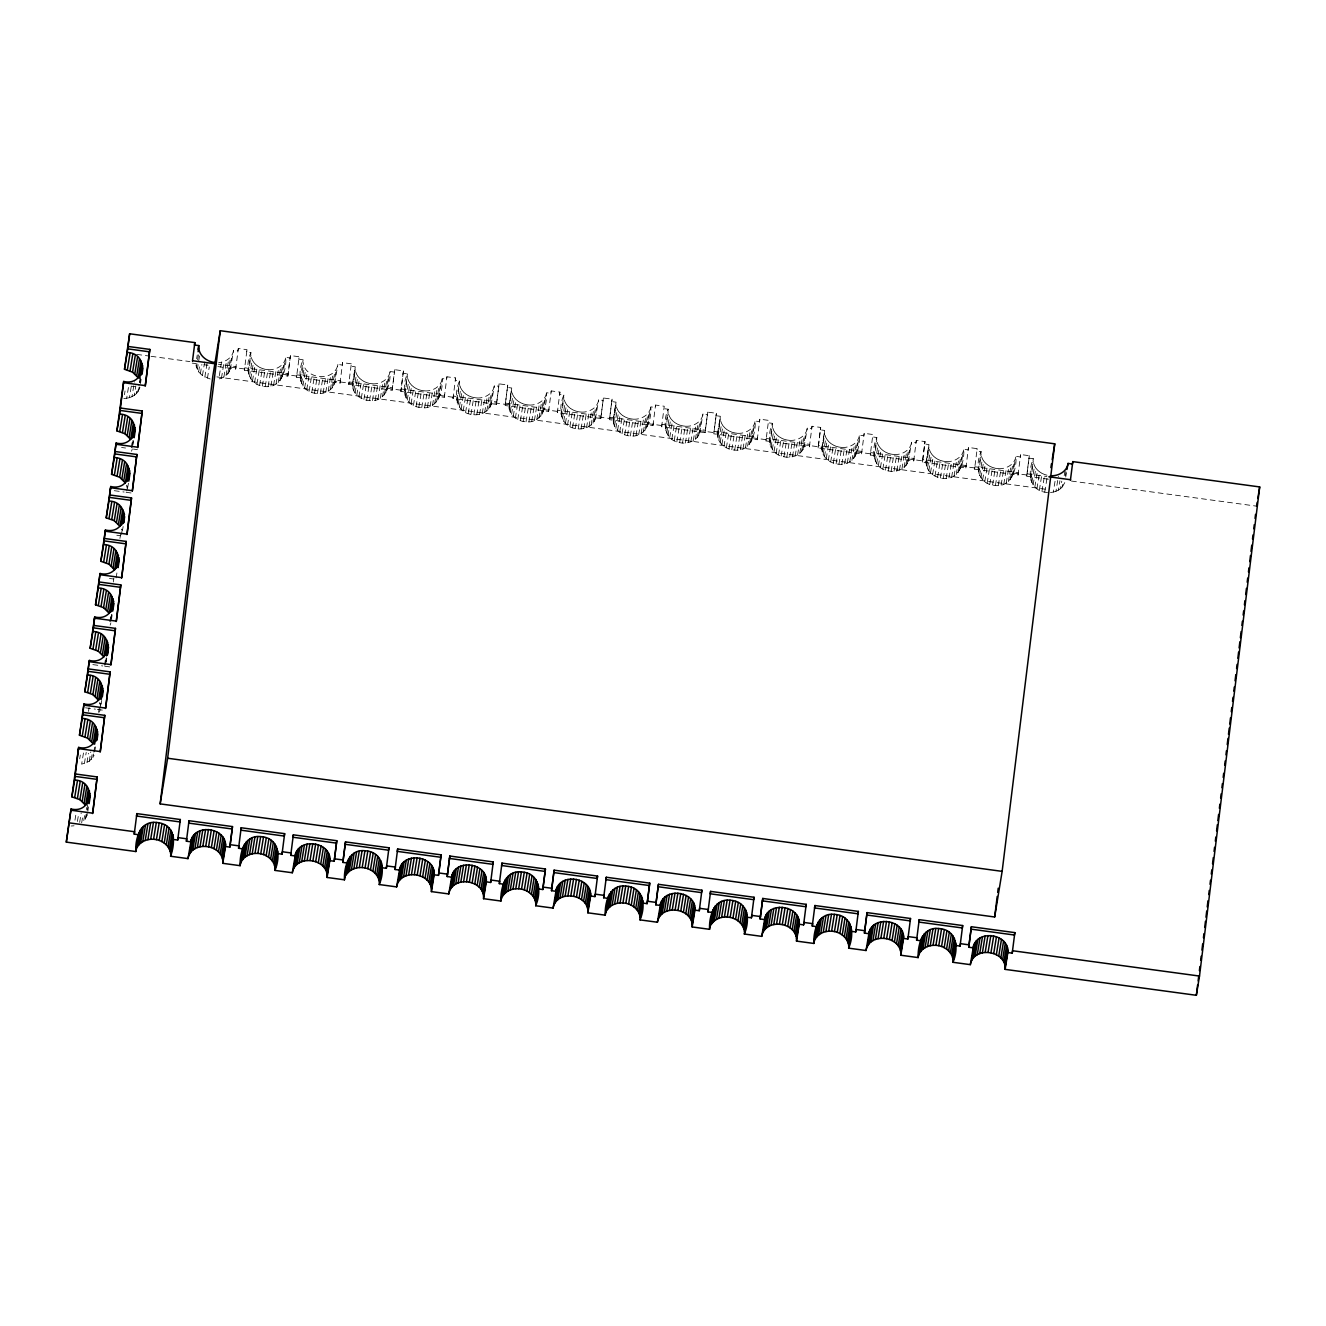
<?xml version="1.0" encoding="UTF-8"?>
<svg xmlns="http://www.w3.org/2000/svg" width="1326" height="1326" viewBox="0 0 1326 1326"><rect width="100%" height="100%" fill="white"/><g stroke="black" fill="none" stroke-linecap="round" stroke-linejoin="round"><path stroke-width="0.75" stroke-dasharray="5 3.75" d="M296.527 377.264L296.925 374.86L340.384 380.744L340.003 383.148L296.527 377.264L299.162 356.744L290.46 355.567L290.062 357.97L285.72 357.374C286.847 371.744 279.819 390.341 262.366 386.081C246.553 383.744 245.26 364.617 250.946 352.666L246.603 352.07L247.001 349.683L238.315 348.489L237.918 350.893L233.575 350.313C232.663 357.49 225.569 362.197 218.724 362.578M248.144 371.893L250.946 352.666M401.231 388.999L444.707 394.883L444.309 397.286L400.85 391.402L403.469 370.882L394.783 369.705L394.386 372.109L390.043 371.512C390.905 384.159 385.518 402.59 369.556 400.618C360.805 400.253 351.506 393.043 352.517 383.612L335.13 381.258C333.854 390.623 322.98 395.165 314.527 393.159C298.715 390.805 297.422 371.694 303.107 359.744L298.764 359.147L299.162 356.744M300.306 378.971L303.107 359.744M352.451 386.032L355.269 366.805L350.926 366.208L351.307 363.821L342.622 362.628L342.224 365.031L337.881 364.451C334.782 382.352 304.615 379.634 303.057 362.147M505.554 403.137L549.014 409.038L548.616 411.425L505.156 405.541L507.775 385.021L499.09 383.844L496.471 404.364L452.995 398.463L455.63 377.96L446.928 376.783L446.547 379.17L442.188 378.59C443.315 392.96 436.287 411.557 418.834 407.297C403.021 404.96 401.728 385.833 407.413 373.882L403.071 373.286L400.85 391.402M404.612 393.109L407.413 373.882M609.861 417.276L653.32 423.176L652.939 425.563L609.463 419.679L612.098 399.159L603.396 397.982L600.777 418.502L557.318 412.618L559.937 392.098L551.251 390.921L550.854 393.308L546.511 392.728C547.373 405.375 541.986 423.806 526.024 421.817C517.273 421.453 507.974 414.242 508.985 404.828L491.598 402.474C490.322 411.839 479.448 416.364 470.995 414.358C455.183 412.021 453.89 392.91 459.575 380.943L455.232 380.363L455.63 377.96M456.774 400.17L459.575 380.943M508.919 407.248L511.737 388.021L507.394 387.424L505.156 405.541M714.184 431.414L757.643 437.315L757.245 439.718L713.786 433.817L716.405 413.298L707.719 412.121L705.084 432.641L661.624 426.757L664.243 406.237L655.558 405.06L655.16 407.463L650.817 406.867C651.696 419.513 646.292 437.945 630.331 435.956C621.596 435.608 612.297 428.381 613.292 418.966L595.904 416.613C594.628 425.978 583.771 430.502 575.302 428.497C559.489 426.16 558.213 407.049 563.898 395.082L559.539 394.502L559.937 392.098M561.08 414.309L563.898 395.082M613.242 421.386L616.043 402.159L611.7 401.563L609.463 419.679M765.947 440.895L766.329 438.492L809.788 444.376L809.407 446.779L765.947 440.895L768.566 420.375L759.864 419.198L759.483 421.602L755.124 421.005C756.002 433.652 750.599 452.083 734.654 450.094C725.902 449.746 716.604 442.519 717.598 433.105L700.227 430.751C698.951 440.116 688.078 444.641 679.625 442.635C663.796 440.298 662.519 421.187 668.205 409.22L663.862 408.64L664.243 406.237M665.387 428.447L668.205 409.22M717.548 435.525L720.366 416.298L716.007 415.701L713.786 433.817M870.254 455.033L870.652 452.63L914.111 458.514L913.713 460.918L870.254 455.033L872.873 434.514L864.187 433.337L863.79 435.74L859.447 435.143C860.309 447.79 854.922 466.222 838.96 464.233C830.209 463.885 820.91 456.658 821.921 447.243L804.534 444.89C803.258 454.254 792.384 458.796 783.931 456.774C768.119 454.437 766.826 435.326 772.511 423.359L768.168 422.779L768.566 420.375M769.71 442.586L772.511 423.359M821.855 449.663L824.673 430.436L820.33 429.839L818.092 447.956L861.552 453.857L861.95 451.453L818.49 445.553L818.092 447.956M974.56 469.172L974.958 466.769L1018.418 472.653L1018.02 475.056L974.56 469.172L977.179 448.652L968.494 447.475L968.096 449.879L963.753 449.282C964.632 461.929 959.228 480.36 943.267 478.371C934.532 478.023 925.233 470.796 926.228 461.382L908.84 459.028C907.564 468.393 896.707 472.934 888.254 470.912C872.425 468.575 871.149 449.464 876.834 437.497L872.475 436.917L872.873 434.514M874.016 456.724L876.834 437.497M926.178 463.802L928.979 444.575L924.636 443.978L922.415 462.094L965.875 467.995L966.273 465.592L922.797 459.691L922.415 462.094M1048.452 479.183L1026.722 476.233L1029.341 455.713L1020.655 454.536L1020.258 456.94L1015.915 456.359C1017.042 470.713 1010.014 489.327 992.561 485.051C976.748 482.714 975.455 463.603 981.141 451.636L976.798 451.055L977.179 448.652M978.323 470.879L981.141 451.636M1047.59 492.51C1029.39 491.482 1027.219 472.934 1033.302 458.713L1028.943 458.116L1026.722 476.233M1030.484 477.94L1033.302 458.713M217.912 366.606L235.68 369.009L238.315 348.489M290.46 355.567L287.841 376.087L244.382 370.186L247.001 349.683M287.841 376.087L290.062 357.97M340.003 383.148L342.622 362.628M394.783 369.705L392.148 390.225L348.688 384.325L351.307 363.821M392.148 390.225L394.386 372.109M444.309 397.286L446.928 376.783M496.471 404.364L499.09 383.844M548.616 411.425L551.251 390.921M600.777 418.502L603.396 397.982M652.939 425.563L655.558 405.06M705.084 432.641L707.719 412.121M757.245 439.718L759.864 419.198M809.407 446.779L812.026 426.259L820.711 427.436L818.49 445.553M861.552 453.857L864.187 433.337M913.713 460.918L916.332 440.398L925.034 441.575L922.797 459.691M965.875 467.995L968.494 447.475M1018.02 475.056L1020.655 454.536M124.429 394.734L125.042 390.988M123.815 398.463L126.666 398.248L129.119 383.313M126.666 398.248L129.418 397.651L131.871 382.7M129.418 397.651L131.987 396.673L134.423 381.722M131.987 396.673L134.291 395.33L135.816 385.999M134.291 395.33L136.296 393.689L137.208 388.07M136.296 393.689L137.921 391.767L139.147 384.291M139.445 382.418L140.672 374.943M140.622 378.772L140.009 382.501L139.346 380.114M137.921 391.767L140.042 384.026M140.506 383.595L141.103 379.335M79.693 758.803L80.306 755.074M131.257 447.757L132.169 442.155M88.51 711.382L89.124 707.636M132.418 444.111L133.031 440.365M132.152 447.475L133.379 440.017M132.915 444.658L133.528 440.928M83.472 752.986L81.632 764.19L89.256 761.273L94.08 755.571M126.799 490.968L128.025 483.493M127.561 488.134L128.489 483.062M119.937 538.439L121.462 529.107M113.274 581.981L113.887 578.235M121.462 534.444L122.373 528.842M74.969 820.181L75.88 814.578M84.383 763.594L86.207 752.389M122.522 530.267L123.136 526.538M116.108 577.921L117.019 572.318M109.843 621.662L110.771 616.06M77.405 821.457L78.632 813.982M86.936 762.616L88.477 753.267M111.019 618.015L111.633 614.286M110.754 621.397L111.666 615.794M111.517 619.093L112.113 614.833M104.489 665.138L105.417 659.536M89.256 761.273L90.781 751.941M106.279 657.762L105.666 661.492L105.019 659.105M79.659 822.335L81.201 812.987M105.4 664.873L106.627 657.398M106.146 662.055L106.76 658.309M98.538 712.36L100.063 703.012M91.245 759.632L92.472 752.157M100.047 708.349L101.273 700.874M81.665 822.866L82.892 815.391M101.124 704.189L101.737 700.443M92.87 757.71L93.483 753.964M93.798 752.107L94.71 746.488M94.693 751.825L95.621 746.223M84.582 815.623L83.671 821.225L87.267 814.86M85.295 819.302L86.522 811.827M86.82 809.954L87.748 804.352M86.505 817.164L87.417 811.562M87.881 811.131L88.477 806.871M196.662 358.666L197.259 354.937M210.221 379.021L202.43 375.606L198.618 371.81L196.414 367.252L197.325 361.633M197.624 359.777L198.85 352.302M197.292 369.589L199.745 354.639M198.618 371.81L199.845 364.335M200.342 373.833L201.867 364.501M202.43 375.606L204.867 360.672M204.817 377.098L207.569 360.274M207.436 378.241L209.259 367.037M221.525 362.164L218.773 378.987C224.608 377.777 230.044 373.269 230.807 367.12L248.194 369.473M221.442 378.192L224.193 361.368M223.895 377.032L226.647 360.208M226.05 375.523L228.801 358.716M227.873 373.733L230.625 356.926M229.299 371.694L232.05 354.887M230.276 369.473L233.575 350.313M235.68 369.009L236.078 366.606L218.293 364.202M244.382 370.186L244.763 367.799L288.239 373.683M248.559 374.313L250.896 355.086M249.454 376.667L252.205 359.843L251.31 357.506M250.763 378.871L253.531 362.064L252.205 359.843M252.504 380.91L255.255 364.086L253.531 362.064M254.575 382.684L257.343 365.86L255.255 364.086M256.962 384.159L259.714 367.352L257.343 365.86M259.581 385.302L262.349 368.495L259.714 367.352M262.366 386.081L265.117 369.274L262.349 368.495M265.25 386.479L268.001 369.656C275.742 370.352 284.642 365.644 285.72 357.374M268.117 386.463L270.885 369.656M270.935 386.048L273.686 369.241M273.604 385.253L276.355 368.446M276.04 384.092L278.808 367.285M278.211 382.601L280.963 365.777M280.018 380.811L282.786 363.987M281.444 378.772L284.195 361.965M282.438 376.551L285.189 359.727M300.72 381.391L303.472 364.567M301.599 383.728L304.35 366.921M302.925 385.949L305.676 369.142M304.649 387.971L307.4 371.164M306.737 389.745L309.488 372.938M309.124 391.236L311.875 374.413M311.743 392.38L314.494 375.556M314.527 393.159L317.279 376.335M317.395 393.54L320.146 376.733M320.279 393.54L323.03 376.717M323.096 393.126L325.848 376.319M325.765 392.33L328.516 375.507M328.202 391.17L330.953 374.346M330.373 389.662L333.124 372.855M332.18 387.872L334.931 371.065M333.605 385.833L336.356 369.026M334.6 383.612L337.881 364.451M348.688 384.325L349.086 381.938L392.546 387.822M352.517 383.612L355.269 366.805M352.882 388.452L355.202 369.225M353.76 390.805L356.512 373.982L355.633 371.645M355.086 393.01L357.838 376.203L356.512 373.982M356.81 395.049L359.561 378.225L357.838 376.203M358.898 396.822L361.65 379.998L359.561 378.225M361.285 398.297L364.037 381.49L361.65 379.998M363.904 399.441L366.656 382.634L364.037 381.49M366.689 400.22L369.44 383.413L366.656 382.634M369.556 400.618L372.308 383.794C380.048 384.49 388.966 379.783 390.043 371.512M372.44 400.601L375.192 383.794M375.241 400.187L377.993 383.38M377.91 399.391L380.661 382.584M380.363 398.231L383.115 381.424M382.518 396.739L385.269 379.916M384.341 394.949L387.093 378.125M385.767 392.91L388.518 376.103M386.744 390.689L389.512 373.866M403.071 373.286L403.469 370.882M405.027 395.529L407.364 376.286M405.922 397.866L408.673 381.059L407.778 378.706M407.231 400.087L409.999 383.28L408.673 381.059M408.972 402.109L411.723 385.302L409.999 383.28M411.043 403.883L413.811 387.076L411.723 385.302M413.43 405.375L416.182 388.551L413.811 387.076M416.049 406.518L418.817 389.695L416.182 388.551M418.834 407.297L421.602 390.474L418.817 389.695M421.718 407.679L424.469 390.872C432.21 391.568 441.11 386.844 442.188 378.59M424.585 407.679L427.353 390.855M427.403 407.264L430.154 390.457M430.072 406.469L432.823 389.645M432.508 405.308L435.276 388.485M434.679 403.8L437.431 386.993M436.503 402.01L439.254 385.203M437.911 399.988L440.68 383.164M438.906 397.75L441.657 380.943M452.995 398.463L453.393 396.076L496.852 401.96M457.188 402.59L459.525 383.363M458.067 404.944L460.818 388.12L459.94 385.783M459.393 407.165L462.144 390.341L460.818 388.12M461.116 409.187L463.868 392.363L462.144 390.341M463.205 410.961L465.956 394.137L463.868 392.363M465.592 412.436L468.343 395.629L465.956 394.137M468.211 413.579L470.962 396.772L468.343 395.629M470.995 414.358L473.747 397.551L470.962 396.772M473.863 414.756L476.614 397.933C484.355 398.629 493.272 393.921 494.349 385.651L498.692 386.247M476.747 414.74L479.498 397.933M479.564 414.342L482.316 397.518M482.233 413.53L484.985 396.723M484.67 412.369L487.421 395.562M486.841 410.878L489.592 394.054M488.648 409.088L491.399 392.264M490.073 407.049L492.824 390.242M491.068 404.828L494.349 385.651M507.394 387.424L507.775 385.021M508.985 404.828L511.737 388.021M509.35 409.668L511.67 390.424M510.228 412.005L512.98 395.198L512.101 392.844M511.554 414.226L514.306 397.419L512.98 395.198M513.278 416.248L516.029 399.441L514.306 397.419M515.366 418.021L518.118 401.214L516.029 399.441M517.753 419.513L520.505 402.69L518.118 401.214M520.372 420.657L523.124 403.833L520.505 402.69M523.157 421.436L525.908 404.612L523.124 403.833M526.024 421.817L528.776 405.01C536.516 405.706 545.434 400.982 546.511 392.728M528.908 421.817L531.66 404.994M531.709 421.403L534.477 404.596M534.378 420.607L537.129 403.8M536.831 419.447L539.583 402.623M538.986 417.939L541.737 401.132M540.809 416.149L543.561 399.341M542.235 414.126L544.986 397.303M543.229 411.889L545.981 395.082M557.318 412.618L557.716 410.215L601.175 416.099M561.495 416.729L563.832 397.502M562.39 419.082L565.141 402.259L564.246 399.922M563.699 421.303L566.467 404.48L565.141 402.259M565.44 423.325L568.191 406.502L566.467 404.48M567.528 425.099L570.279 408.292L568.191 406.502M569.898 426.574L572.666 409.767L570.279 408.292M572.517 427.718L575.285 410.911L572.666 409.767M575.302 428.497L578.07 411.69L575.285 410.911M578.186 428.895L580.937 412.071C588.678 412.767 597.595 408.06 598.656 399.789L603.015 400.386M581.053 428.878L583.821 412.071M583.871 428.48L586.622 411.657M586.54 427.668L589.291 410.861M588.993 426.508L591.744 409.701M591.147 425.016L593.899 408.209M592.971 423.226L595.722 406.402M594.38 421.187L597.148 404.38M595.374 418.966L598.656 399.789M611.7 401.563L612.098 399.159M613.292 418.966L616.043 402.159M613.656 423.806L615.993 404.563M614.535 426.143L617.286 409.336L616.408 406.983M615.861 428.364L618.612 411.557L617.286 409.336M617.585 430.386L620.353 413.579L618.612 411.557M619.673 432.16L622.424 415.353L620.353 413.579M622.06 433.652L624.811 416.828L622.424 415.353M624.679 434.795L627.43 417.988L624.811 416.828M627.463 435.574L630.215 418.751L627.43 417.988M630.331 435.956L633.082 419.149C640.823 419.845 649.74 415.121 650.817 406.867M633.215 435.956L635.966 419.132M636.032 435.541L638.784 418.734M638.701 434.746L641.452 417.939M641.138 433.585L643.889 416.762M643.309 432.077L646.06 415.27M645.116 430.287L647.867 413.48M646.541 428.265L649.292 411.441M647.536 426.027L650.287 409.22M661.624 426.757L662.022 424.353L705.482 430.237M665.818 430.867L668.138 411.64M666.696 433.221L669.448 416.397L668.569 414.06M668.022 435.442L670.774 418.618L669.448 416.397M669.746 437.464L672.497 420.64L670.774 418.618M671.834 439.238L674.586 422.43L672.497 420.64M674.221 440.713L676.973 423.906L674.586 422.43M676.84 441.856L679.592 425.049L676.973 423.906M679.625 442.635L682.376 425.828L679.592 425.049M682.492 443.033L685.244 426.21C692.984 426.922 701.902 422.198 702.979 413.927L707.322 414.524M685.376 443.017L688.128 426.21M688.177 442.619L690.945 425.795M690.846 441.807L693.597 425M693.299 440.646L696.051 423.839M695.454 439.155L698.205 422.348M697.277 437.365L700.029 420.557M698.703 435.326L701.454 418.519M699.697 433.105L702.979 413.927M716.007 415.701L716.405 413.298M717.598 433.105L720.366 416.298M717.963 437.945L720.3 418.718M718.858 440.282L721.609 423.475L720.714 421.121M720.184 442.503L722.935 425.696L721.609 423.475M721.908 444.525L724.659 427.718L722.935 425.696M723.996 446.298L726.747 429.491L724.659 427.718M726.366 447.79L729.134 430.967L726.747 429.491M729.002 448.934L731.753 432.127L729.134 430.967M731.77 449.713L734.538 432.889L731.753 432.127M734.654 450.094L737.405 433.287C745.146 433.983 754.063 429.259 755.124 421.005M737.538 450.094L740.289 433.27M740.339 449.68L743.09 432.873M743.008 448.884L745.759 432.077M745.461 447.724L748.212 430.9M747.615 446.216L750.367 429.409M749.439 444.425L752.19 427.618M750.847 442.403L753.616 425.58M751.842 440.166L754.593 423.359M770.124 445.006L772.461 425.779M771.003 447.359L773.754 430.536L772.876 428.199M772.329 449.58L775.08 432.757L773.754 430.536M774.053 451.602L776.821 434.779L775.08 432.757M776.141 453.376L778.892 436.569L776.821 434.779M778.528 454.851L781.279 438.044L778.892 436.569M781.147 455.995L783.898 439.188L781.279 438.044M783.931 456.774L786.683 439.967L783.898 439.188M786.799 457.172L789.567 440.348C797.291 441.061 806.208 436.337 807.285 428.083L811.628 428.663L812.026 426.259M789.683 457.155L792.434 440.348M792.5 456.757L795.252 439.934M795.169 455.962L797.92 439.138M797.606 454.785L800.357 437.978M799.777 453.293L802.528 436.486M801.584 451.503L804.335 434.696M803.009 449.464L805.76 432.657M804.004 447.243L807.285 428.083M820.33 429.839L820.711 427.436M821.921 447.243L824.673 430.436M822.286 452.083L824.623 432.856M823.164 454.42L825.916 437.613L825.037 435.26M824.49 456.641L827.242 439.834L825.916 437.613M826.214 458.663L828.965 441.856L827.242 439.834M828.302 460.454L831.054 443.63L828.965 441.856M830.689 461.929L833.441 445.105L831.054 443.63M833.308 463.072L836.06 446.265L833.441 445.105M836.093 463.851L838.844 447.044L836.06 446.265M838.96 464.233L841.712 447.426C849.452 448.122 858.37 443.398 859.447 435.143M841.844 464.233L844.596 447.409M844.645 463.818L847.413 447.011M847.314 463.023L850.065 446.216M849.767 461.862L852.519 445.039M851.922 460.371L854.673 443.547M853.745 458.564L856.497 441.757M855.171 456.542L857.922 439.718M856.165 454.304L858.917 437.497M874.431 459.144L876.768 439.917M875.326 461.498L878.077 444.674L877.182 442.337M876.652 463.719L879.403 446.895L878.077 444.674M878.376 465.741L881.127 448.917L879.403 446.895M880.464 467.514L883.215 450.707L881.127 448.917M882.851 468.99L885.602 452.183L883.215 450.707M885.47 470.15L888.221 453.326L885.602 452.183M888.254 470.912L891.006 454.105L888.221 453.326M891.122 471.31L893.873 454.503C901.614 455.199 910.531 450.475 911.592 442.221L915.951 442.801L916.332 440.398M894.006 471.294L896.757 454.486M896.807 470.896L899.558 454.072M899.476 470.1L902.227 453.277M901.929 468.923L904.68 452.116M904.083 467.432L906.835 450.625M905.907 465.641L908.658 448.834M907.332 463.603L910.084 446.796M908.31 461.382L911.592 442.221M924.636 443.978L925.034 441.575M926.228 461.382L928.979 444.575M926.592 466.222L928.929 446.995M927.471 468.559L930.222 451.752L929.344 449.398M928.797 470.78L931.548 453.973L930.222 451.752M930.52 472.802L933.289 455.995L931.548 453.973M932.609 474.592L935.36 457.768L933.289 455.995M934.996 476.067L937.747 459.26L935.36 457.768M937.615 477.211L940.366 460.404L937.747 459.26M940.399 477.99L943.151 461.183L940.366 460.404M943.267 478.371L946.035 461.564C953.759 462.26 962.676 457.536 963.753 449.282M946.151 478.371L948.902 461.547M948.968 477.957L951.72 461.15M951.637 477.161L954.388 460.354M954.074 476.001L956.825 459.177M956.245 474.509L958.996 457.685M958.052 472.719L960.803 455.895M959.477 470.68L962.228 453.857M960.472 468.443L963.223 451.636M978.754 473.283L981.091 454.056M979.632 475.636L982.384 458.829L981.505 456.475M980.958 477.857L983.71 461.034L982.384 458.829M982.682 479.879L985.433 463.056L983.71 461.034M984.77 481.653L987.522 464.846L985.433 463.056M987.157 483.128L989.909 466.321L987.522 464.846M989.776 484.288L992.528 467.465L989.909 466.321M992.561 485.051L995.312 468.244L992.528 467.465M995.428 485.449L998.18 468.642C1005.92 469.338 1014.838 464.614 1015.915 456.359M998.312 485.432L1001.064 468.625M1001.13 485.034L1003.881 468.211M1003.782 484.239L1006.533 467.415M1006.235 483.062L1008.987 466.255M1008.39 481.57L1011.141 464.763M1010.213 479.78L1012.965 462.973M1011.639 477.741L1014.39 460.934M1012.633 475.52L1015.385 458.713M1028.943 458.116L1029.341 455.713M1030.899 480.36L1033.236 461.133M1031.794 482.697L1034.545 465.89L1033.667 463.536M1033.12 484.918L1035.871 468.111L1034.545 465.89M1034.844 486.94L1037.595 470.133L1035.871 468.111M1036.932 488.73L1039.683 471.907L1037.595 470.133M1039.319 490.206L1042.07 473.399L1039.683 471.907M1041.938 491.349L1044.689 474.542L1042.07 473.399M1044.722 492.128L1047.474 475.321L1044.689 474.542M1050.474 492.51L1053.275 492.095L1055.728 477.145M1053.275 492.095L1055.944 491.3L1058.397 476.349M1055.944 491.3L1058.397 490.139L1059.922 480.791M1058.397 490.139L1060.551 488.648L1061.778 481.172M1060.551 488.648L1062.375 486.857L1062.988 483.112M1064.198 475.636L1065.126 470.034M1065.325 475.47L1065.938 471.741M1065.706 476.979L1066.535 472.769M139.131 389.629L139.893 387.325M131.539 451.221L132.302 448.917M110.141 625.126L110.903 622.839M99.433 712.095L100.196 709.791M1064.778 482.598L1062.375 486.857M71.19 825.999L74.041 825.8M265.117 369.274L268.001 369.656M369.44 383.413L372.308 383.794M421.602 390.474L424.469 390.872M473.747 397.551L476.614 397.933M525.908 404.612L528.776 405.01M578.07 411.69L580.937 412.071M630.215 418.751L633.082 419.149M682.376 425.828L685.244 426.21M734.538 432.889L737.405 433.287M786.683 439.967L789.567 440.348M838.844 447.044L841.712 447.426M891.006 454.105L893.873 454.503M943.151 461.183L946.035 461.564M995.312 468.244L998.18 468.642M1027.12 473.83L1046.877 476.515M136.727 354.374L148.993 356.031M151.048 356.313L189.9 361.584M282.968 374.197L300.356 376.551M387.275 388.336L404.662 390.689M439.436 395.397L456.824 397.75M543.759 409.535L561.13 411.905M648.066 423.674L665.453 426.044M752.372 437.812L769.76 440.182M856.695 451.951L874.066 454.321M961.002 466.089L978.389 468.459M1013.163 473.167L1030.551 475.52M1071.425 481.056L1256.551 506.151M192.22 363.125L196.165 363.656M204.071 364.733L208.033 365.263M216.884 376.899L1045.236 489.178M131.141 386.148L135.086 386.695M121.578 447.475L125.539 448.022M133.429 449.083L137.39 449.63M114.251 490.686L124.13 492.029M126.103 492.294L132.036 493.106M116.804 535.24L120.749 535.77M109.478 578.451L113.423 578.981M92.853 664.608L102.732 665.95M104.704 666.216L110.622 667.011M85.527 707.819L95.406 709.161M97.378 709.427L103.295 710.222M126.418 485.183L127.064 487.587M99.665 702.581L100.312 704.968M86.72 807.65L87.383 810.053M195.983 364.832L196.414 367.252"/><path stroke-width="1.5" d="M1050.341 475.702C1058.082 476.399 1066.999 471.675 1068.06 463.42L1072.419 464.017L1072.8 461.614L1259.7 486.94L1199.5 976.069L1196.35 995.296L1005.108 969.372C1006.782 950.294 973.566 945.587 970.334 964.648L952.963 962.295C959.029 948.073 956.858 929.526 938.659 928.498C922.531 926.543 917.609 944.825 918.189 957.587L900.802 955.234C902.476 936.156 869.259 931.449 866.027 950.51L848.64 948.156C854.723 933.935 852.535 915.388 834.352 914.343C818.225 912.404 813.302 930.686 813.866 943.449L796.495 941.095C798.153 922.018 764.936 917.31 761.721 936.371L744.334 934.018C750.417 919.796 748.229 901.249 730.046 900.205C713.918 898.266 708.979 916.548 709.559 929.311L692.172 926.957C693.846 907.879 660.63 903.172 657.398 922.233L640.01 919.879C646.094 905.658 643.922 887.111 625.723 886.066C609.595 884.127 604.673 902.409 605.253 915.172L587.866 912.818C589.54 893.741 556.323 889.033 553.091 908.095L535.704 905.741C541.787 891.52 539.599 872.972 521.416 871.928C505.289 869.989 500.366 888.254 500.93 901.034L483.542 898.68C485.217 879.602 452 874.895 448.785 893.956L431.398 891.602C433.072 872.525 399.855 867.817 396.623 886.895L379.236 884.541C385.319 870.304 383.131 851.756 364.948 850.728C348.821 848.789 343.898 867.055 344.462 879.818L327.074 877.464C328.749 858.386 295.532 853.679 292.317 872.757L274.93 870.403C280.996 856.165 278.825 837.618 260.642 836.59C244.498 834.651 239.575 852.916 240.155 865.679L222.768 863.325C224.442 844.248 191.226 839.54 187.994 858.618L170.606 856.248C175.91 841.264 175.032 823.86 156.319 822.452C140.357 820.462 134.97 838.894 135.849 851.541L66.3 842.109L71.057 808.993C92.803 814.197 96.732 780.583 74.621 780.019L78.648 747.4C100.395 752.604 104.323 718.99 82.212 718.427L83.986 703.924C105.732 709.128 109.66 675.514 87.566 674.934L89.339 660.447C111.086 665.652 115.014 632.021 92.903 631.458L94.693 616.971C116.439 622.176 120.368 588.545 98.257 587.982L100.047 573.495C121.793 578.7 125.721 545.069 103.61 544.505L105.4 530.019C127.147 535.223 131.075 501.593 108.964 501.029L110.754 486.526C132.501 491.747 136.429 458.116 114.318 457.553L116.108 443.05C137.838 448.254 141.783 414.64 119.672 414.077L123.683 381.457C145.429 386.662 149.357 353.048 127.246 352.467L129.65 333.771L194.839 342.605L192.469 361.103M170.606 856.248L173.424 837.021M198.121 351.755L198.801 345.589L194.458 345.009L194.839 342.605M225.519 846.518C227.194 827.441 193.977 822.733 190.745 841.795L186.402 841.214L189.021 820.695L232.498 826.579L229.862 847.099L225.519 846.518L222.768 863.325M274.93 870.403L277.731 851.159M329.842 860.657C331.5 841.579 298.284 836.872 295.068 855.933L290.726 855.353L293.344 834.833L336.804 840.717L334.185 861.237L329.842 860.657L327.074 877.464M379.236 884.541L382.054 865.298M434.149 874.795C435.823 855.718 402.607 851.01 399.375 870.071L395.032 869.491L397.651 848.972L441.11 854.856L438.492 875.375L434.149 874.795L431.398 891.602M486.31 881.856C487.968 862.778 454.752 858.071 451.536 877.149L447.194 876.552L449.812 856.032L493.272 861.933L490.653 882.453L486.31 881.856L483.542 898.68M535.704 905.741L538.522 886.514M590.617 895.995C592.291 876.917 559.075 872.226 555.843 891.287L551.5 890.691L554.119 870.171L597.578 876.072L594.96 896.591L590.617 895.995L587.866 912.818M640.01 919.879L642.828 900.652M694.923 910.133C696.598 891.072 663.381 886.365 660.149 905.426L655.806 904.829L658.442 884.309L701.902 890.21L699.283 910.73L694.923 910.133L692.172 926.957M744.334 934.018L747.135 914.791M799.246 924.272C800.904 905.21 767.688 900.503 764.472 919.564L760.13 918.968L762.748 898.448L806.208 904.349L803.589 924.868L799.246 924.272L796.495 941.095M848.64 948.156L851.458 928.929M903.553 938.41C905.227 919.349 872.011 914.642 868.779 933.703L864.436 933.106L867.055 912.603L910.514 918.487L907.896 939.007L903.553 938.41L900.802 955.234M952.963 962.295L955.764 943.068M1007.859 952.549C1009.534 933.487 976.317 928.78 973.102 947.841L968.742 947.245L971.378 926.741L1014.838 932.626L1012.219 953.145L1007.859 952.549L1005.108 969.372M88.378 788.556L85.626 805.363L79.941 799.694L71.869 796.827L78.648 747.4M95.953 726.963L93.201 743.77L87.516 738.101L79.461 735.234L83.986 703.924M101.306 683.487L98.555 700.294L92.87 694.625L84.814 691.758L89.339 660.447M106.66 639.994L103.909 656.818L98.223 651.149L90.151 648.281L94.693 616.971M112.014 596.518L109.262 613.341L103.561 607.673L95.505 604.805L100.047 573.495M117.368 553.041L114.6 569.865L108.914 564.18L100.859 561.312L105.4 530.019M122.705 509.565L119.953 526.372L114.268 520.704L106.213 517.836L110.754 486.526M128.058 466.089L125.307 482.896L119.622 477.227L111.566 474.36L116.108 443.05M133.412 422.613L130.661 439.42L124.976 433.751L116.92 430.884L123.683 381.457M140.987 361.02L138.236 377.827L132.55 372.158L124.495 369.291L129.65 333.771M66.3 842.109L71.057 808.993M92.588 813.551L97.196 776.937L75.466 773.986M100.179 751.958L104.787 715.344L83.041 712.394M105.533 708.482L110.124 671.868L88.394 668.917M110.87 665.006L115.478 628.375L93.748 625.441M116.224 621.529L120.832 584.899L99.102 581.965M121.578 578.053L126.185 541.422L104.456 538.472M126.931 534.56L131.539 497.946L109.809 494.996M132.285 491.084L136.893 454.47L115.163 451.52M137.639 447.608L142.247 410.994L120.5 408.043M145.214 386.015L149.821 349.401L128.092 346.451M97.196 776.937L92.737 813.169L71.007 810.219M104.787 715.344L100.328 751.577L78.582 748.626L78.201 751.03M110.124 671.868L105.666 708.101L83.936 705.15M115.478 628.375L111.019 664.608L89.29 661.674L88.892 664.077M120.832 584.899L116.373 621.132L94.643 618.198L94.245 620.585M126.185 541.422L121.727 577.655L99.997 574.705M131.539 497.946L127.081 534.179L105.351 531.229L104.953 533.632M136.893 454.47L132.434 490.703L110.688 487.753L110.307 490.156M142.247 410.994L137.771 447.227L116.042 444.276M149.821 349.401L145.363 385.634L123.633 382.684M138.6 834.734L134.241 834.137L136.876 813.617L180.336 819.518L177.717 840.038L173.358 839.441M160.164 803.887L212.79 376.352L220.265 330.704L1054.75 443.829L1002.141 871.364L994.666 916.995L160.164 803.887L167.64 758.24L220.265 330.704M229.862 847.099L232.498 826.579M243.437 846.518L242.907 848.872L238.564 848.275L241.183 827.755L284.642 833.656L282.024 854.176L277.681 853.579M334.185 861.237L336.804 840.717M347.744 860.657L347.213 863.011L342.87 862.414L345.489 841.894L388.966 847.795L386.33 868.315L381.987 867.718M342.87 862.414L345.489 841.894M438.492 875.375L441.11 854.856M447.194 876.552L449.812 856.032M504.212 881.856L503.681 884.21L499.338 883.63L501.957 863.11L545.434 868.994L542.798 889.514L538.455 888.934M542.798 889.514L545.434 868.994M551.5 890.691L554.119 870.171M608.535 895.995L608.004 898.348L603.661 897.768L606.28 877.248L649.74 883.133L647.121 903.652L642.779 903.072M647.121 903.652L649.74 883.133M655.806 904.829L658.442 884.309M712.841 910.133L712.311 912.487L707.968 911.907L710.587 891.387L754.046 897.271L751.428 917.791L747.085 917.211M760.13 918.968L762.748 898.448M817.164 924.272L816.634 926.625L812.274 926.045L814.91 905.525L858.37 911.41L855.751 931.929L851.391 931.349M864.436 933.106L867.055 912.603M921.471 938.41L920.94 940.764L916.597 940.184L919.216 919.664L962.676 925.548L960.057 946.068L955.715 945.488M968.742 947.245L971.378 926.741M994.666 916.995L997.202 896.442M997.699 892.332L998.213 888.221M1070.43 480.111L1072.8 461.614M1196.35 995.296L1197.61 985.019M1198.124 980.908L1198.621 976.798M1199.384 970.632L1199.897 966.521M1200.66 960.355L1201.157 956.245M1201.92 950.079L1202.682 943.913M1203.428 937.747L1203.942 933.637M1204.704 927.471L1205.45 921.305M1205.964 917.194L1206.726 911.028M1207.224 906.918L1207.986 900.752M1208.748 894.586L1209.246 890.475M1210.008 884.309L1210.522 880.199M1211.268 874.033L1211.782 869.922M1212.544 863.756L1213.307 857.59M1214.052 851.425L1214.566 847.314M1215.329 841.148L1215.826 837.038M1216.588 830.872L1217.351 824.706M1217.848 820.595L1218.611 814.429M1219.373 808.263L1219.87 804.153M1220.633 797.987L1221.147 793.876M1221.892 787.71L1222.406 783.6M1223.169 777.434L1223.666 773.323M1224.677 765.102L1225.191 760.991M1225.953 754.842L1226.451 750.731M1227.213 744.566L1227.975 738.4M1228.473 734.289L1229.235 728.123M1229.749 724.013L1230.495 717.847M1231.257 711.681L1231.771 707.57M1232.517 701.404L1233.031 697.294M1233.793 691.128L1234.291 687.017M1235.053 680.851L1235.815 674.685M1236.578 668.519L1237.075 664.409M1237.838 658.243L1238.6 652.077M1239.097 647.966L1239.86 641.801M1240.357 637.69L1241.119 631.524M1241.882 625.358L1242.396 621.248M1243.142 615.082L1243.655 610.971M1244.418 604.805L1244.915 600.695M1245.678 594.529L1246.44 588.363M1247.186 582.197L1247.7 578.086M1248.462 571.92L1248.959 567.81M1249.722 561.644L1250.484 555.478M1250.982 551.367L1251.744 545.201M1252.506 539.036L1253.004 534.925M1253.766 528.759L1254.28 524.648M1255.042 518.483L1255.54 514.372M124.495 369.291L127.246 352.467M116.92 430.884L119.672 414.077M127.329 369.871L130.081 353.064M111.566 474.36L114.318 457.553M119.754 431.464L122.506 414.657M130.047 370.832L132.799 354.025M106.213 517.836L108.964 501.029M114.401 474.94L117.152 458.133M100.859 561.312L103.61 544.505M122.456 432.442L125.208 415.618M132.55 372.158L135.302 355.351M109.047 518.433L111.798 501.609M95.505 604.805L98.257 587.982M117.119 475.918L119.87 459.094M103.693 561.909L106.445 545.085M124.976 433.751L127.727 416.944M134.804 373.799L137.556 356.976M90.151 648.281L92.903 631.458M111.765 519.394L114.517 502.571M98.339 605.385L101.108 588.562M119.622 477.227L122.373 460.42M84.814 691.758L87.566 674.934M136.711 375.706L139.462 358.882M106.412 562.87L109.163 546.063M127.213 435.392L129.965 418.568M93.002 648.862L95.754 632.054M114.268 520.704L117.019 503.897M79.461 735.234L82.212 718.427M121.859 478.868L124.611 462.045M101.058 606.347L103.809 589.54M129.136 437.298L131.887 420.475M87.649 692.338L90.4 675.531M108.914 564.18L111.666 547.373M139.661 378.258L142.097 363.307M95.704 649.823L98.456 633.016M116.506 522.345L119.274 505.537M71.869 796.827L74.621 780.019M123.782 480.774L126.534 463.951M82.295 735.814L85.046 719.007M141.219 375.043L142.76 365.694M103.561 607.673L106.329 590.849M142.031 374.247L142.943 368.114M90.35 693.299L93.102 676.492M111.169 565.821L113.92 549.014M132.385 437.978L134.523 424.9M118.428 524.251L121.18 507.444M98.223 651.149L100.975 634.325M74.704 797.407L77.472 780.6M133.644 436.635L135.169 427.287M105.815 609.297L108.566 592.49M84.997 736.775L87.765 719.968M127.031 481.454L129.169 468.376M134.141 437.713L135.351 429.707M113.075 567.727L115.826 550.92M92.87 694.625L95.621 677.801M128.291 480.111L129.832 470.763M100.461 652.773L103.213 635.966M128.788 481.189L129.998 473.2M107.721 611.203L110.472 594.396M121.677 524.93L123.815 511.853M77.422 798.385L80.173 781.561M87.516 738.101L90.267 721.294M122.937 523.588L124.478 514.239M95.107 696.249L97.859 679.442M123.732 522.278L124.661 516.676M116.323 568.406L118.462 555.329M123.749 522.809L124.362 519.063M102.367 654.679L105.119 637.872M117.6 567.064L119.125 557.732M79.941 799.694L82.693 782.887M89.754 739.742L92.505 722.919M110.97 611.883L113.124 598.805M118.08 567.627L119.307 560.152M97.013 698.172L99.782 681.349M112.246 610.54L113.771 601.208M112.727 611.104L113.953 603.628M91.676 741.648L94.428 724.825M105.616 655.375L107.771 642.298M82.179 801.335L84.93 784.511M106.577 655.889L108.417 644.685M107.373 654.58L108.599 647.105M100.279 698.852L102.417 685.774M107.389 655.11L108.003 651.364M84.085 803.241L86.836 786.417M101.224 699.366L103.063 688.161M94.61 744.201L97.063 729.25M102.351 696.714L103.246 690.581M96.185 740.985L97.71 731.637M96.997 740.19L97.892 734.057M87.334 803.921L89.488 790.843M88.61 802.578L90.135 793.23M89.107 803.655L90.317 795.65M198.187 349.335L198.801 345.589M136.876 813.617L136.479 816.02L179.938 821.921L180.336 819.518M134.241 834.137L134.639 831.734L69.449 822.899M135.849 851.541L139.131 832.38M136.379 849.187L140.108 830.159M137.357 846.966L138.782 844.927L141.534 828.12M138.782 844.927L140.606 843.137L143.357 826.33M140.606 843.137L142.76 841.645L145.512 824.822M142.76 841.645L145.214 840.485L147.965 823.661M145.214 840.485L147.882 839.673L150.634 822.866M147.882 839.673L150.683 839.275L153.435 822.452M150.683 839.275L153.567 839.259L156.319 822.452M170.673 853.845C170.026 846.469 163.363 841.032 156.435 839.656L159.186 822.833M159.219 840.435L161.971 823.612M161.838 841.579L164.59 824.755M164.225 843.054L166.977 826.247M166.314 844.828L169.065 828.021M168.037 846.85L170.789 830.043M169.363 849.071L172.115 832.264M170.242 851.425L173.01 834.601M177.717 840.038L178.098 837.634L186.8 838.811L186.402 841.214M189.021 820.695L188.64 823.098L232.1 828.982M187.994 858.618L191.275 839.441M189.519 854.027L192.27 837.22M190.944 852.005L193.695 835.181M192.767 850.215L195.519 833.391M194.922 848.706L197.673 831.899M197.375 847.546L200.127 830.739M200.027 846.75L202.779 829.943M202.845 846.336L205.596 829.529M205.729 846.336L208.48 829.512M208.596 846.717L211.348 829.91M211.381 847.496L214.132 830.689M214 848.64L216.751 831.833M216.387 850.132L219.138 833.308M218.475 851.905L221.227 835.082M220.199 853.927L222.95 837.12M221.525 856.148L224.276 839.325M222.403 858.486L225.155 841.678M222.818 860.905L225.586 844.098M241.183 827.755L240.785 830.159L284.261 836.06L284.642 833.656M238.564 848.275L238.962 845.872L230.26 844.695M240.155 865.679L242.907 848.872M240.686 863.325L244.432 844.297M241.68 861.104L243.106 859.066L245.857 842.259M243.106 859.066L244.912 857.276L247.664 840.469M244.912 857.276L247.084 855.784L249.835 838.96M247.084 855.784L249.52 854.624L252.271 837.8M249.52 854.624L252.189 853.828L254.94 837.004M252.189 853.828L255.006 853.414L257.758 836.59M255.006 853.414L257.874 853.397L260.642 836.59M274.979 867.983C274.333 860.607 267.686 855.171 260.758 853.795L263.509 836.971M263.543 854.574L266.294 837.75M266.161 855.718L268.913 838.894M268.548 857.193L271.3 840.386M270.62 858.966L273.388 842.159M272.36 860.988L275.112 844.181M273.686 863.209L276.438 846.402M274.565 865.563L277.316 848.739M282.024 854.176L282.421 851.773L291.107 852.95L290.726 855.353M293.344 834.833L292.947 837.236L336.406 843.121M292.317 872.757L295.599 853.579M293.825 868.165L296.593 851.358M295.25 866.143L298.002 849.32M297.074 864.353L299.825 847.529M299.228 862.845L301.98 846.038M301.682 861.685L304.433 844.877M304.35 860.889L307.102 844.082M307.151 860.475L309.903 843.668M310.035 860.475L312.787 843.651M312.903 860.856L315.654 844.049M315.687 861.635L318.439 844.828M318.306 862.778L321.074 845.971M320.693 864.27L323.445 847.447M322.782 866.044L325.533 849.22M324.505 868.066L327.257 851.259M325.831 870.287L328.583 853.463M326.726 872.624L329.478 855.817M327.141 875.044L329.892 858.237M344.462 879.818L347.213 863.011M344.992 877.464L348.738 858.436M345.987 875.243L347.412 873.204L350.163 856.397M347.412 873.204L349.235 871.414L351.987 854.607M349.235 871.414L351.39 869.922L354.141 853.099M351.39 869.922L353.843 868.762L356.595 851.938M353.843 868.762L356.495 867.966L359.263 851.143M356.495 867.966L359.313 867.552L362.064 850.728M359.313 867.552L362.197 867.535L364.948 850.728M379.286 882.122C378.639 874.746 371.993 869.309 365.064 867.933L367.816 851.11M367.849 868.712L370.6 851.889M370.468 869.856L373.219 853.032M372.855 871.331L375.606 854.524M374.943 873.105L377.695 856.298M376.667 875.143L379.418 858.32M377.993 877.348L380.744 860.541M378.871 879.702L381.623 862.894M388.966 847.795L388.568 850.198L345.108 844.297M386.33 868.315L386.728 865.911L395.43 867.088L395.032 869.491M397.651 848.972L397.253 851.375L440.729 857.259M396.623 886.895L399.905 867.718M398.148 882.32L400.9 865.497M399.574 880.282L402.325 863.458M401.38 878.492L404.132 861.668M403.552 876.983L406.303 860.176M405.988 875.823L408.739 859.016M408.657 875.027L411.408 858.22M411.474 874.613L414.226 857.806M414.358 874.613L417.11 857.789M417.226 874.994L419.977 858.187M420.01 875.773L422.762 858.966M422.629 876.917L425.381 860.11M425.016 878.409L427.768 861.585M427.088 880.182L429.856 863.359M428.828 882.204L431.58 865.397M430.154 884.425L432.906 867.602M431.033 886.762L433.784 869.955M431.447 889.182L434.199 872.375M448.785 893.956L452.067 874.795M450.293 889.381L453.061 872.574M451.718 887.343L454.47 870.536M453.542 885.553L456.293 868.745M455.696 884.061L458.448 867.237M458.15 882.901L460.901 866.077M460.818 882.105L463.57 865.281M463.619 881.691L466.387 864.867M466.503 881.674L469.255 864.867M469.371 882.072L472.139 865.248M472.155 882.851L474.907 866.027M474.774 883.994L477.542 867.171M477.161 885.47L479.913 868.663M479.25 887.243L482.001 870.436M480.973 889.282L483.725 872.458M482.299 891.486L485.051 874.679M483.194 893.84L485.946 877.033M483.609 896.26L486.36 879.436M493.272 861.933L492.874 864.337L449.415 858.436M490.653 882.453L491.051 880.05L499.736 881.226L499.338 883.63M501.957 863.11L501.576 865.513L545.036 871.397M500.93 901.034L503.681 884.21M501.46 898.68L505.206 879.635M502.455 896.459L503.88 894.42L506.631 877.597M503.88 894.42L505.703 892.63L508.455 875.806M505.703 892.63L507.858 891.122L510.609 874.315M507.858 891.122L510.311 889.961L513.063 873.154M510.311 889.961L512.963 889.166L515.731 872.359M512.963 889.166L515.781 888.752L518.532 871.944M515.781 888.752L518.665 888.752L521.416 871.928M535.77 903.321C535.107 895.945 528.461 890.508 521.532 889.133L524.284 872.326M524.317 889.912L527.068 873.105M526.936 891.055L529.687 874.248M529.323 892.547L532.074 875.724M531.411 894.321L534.163 877.514M533.135 896.343L535.886 879.536M534.461 898.564L537.212 881.74M535.339 900.901L538.091 884.094M553.091 908.095L556.373 888.934M554.616 903.52L557.368 886.713M556.042 901.481L558.793 884.674M557.848 899.691L560.6 882.884M560.02 898.199L562.771 881.376M562.456 897.039L565.207 880.215M565.125 896.243L567.876 879.42M567.942 895.829L570.694 879.022M570.826 895.812L573.578 879.005M573.694 896.21L576.445 879.387M576.479 896.989L579.23 880.166M579.097 898.133L581.849 881.309M581.484 899.608L584.236 882.801M583.556 901.382L586.324 884.575M585.296 903.42L588.048 886.597M586.622 905.625L589.374 888.818M587.501 907.978L590.252 891.171M587.915 910.398L590.667 893.575M597.578 876.072L597.197 878.475L553.721 872.574M594.96 896.591L595.357 894.188L604.043 895.365L603.661 897.768M606.28 877.248L605.883 879.652L649.342 885.536M605.253 915.172L608.004 898.348M605.783 912.818L609.529 893.774M606.761 910.597L608.186 908.559L610.938 891.735M608.186 908.559L610.01 906.769L612.761 889.945M610.01 906.769L612.164 905.26L614.916 888.453M612.164 905.26L614.618 904.1L617.369 887.293M614.618 904.1L617.286 903.304L620.038 886.497M617.286 903.304L620.087 902.89L622.855 886.083M620.087 902.89L622.971 902.89L625.723 886.066M640.077 917.459C639.43 910.084 632.784 904.647 625.839 903.271L628.607 886.464M628.623 904.05L631.391 887.243M631.242 905.194L634.01 888.387M633.629 906.686L636.381 889.862M635.718 908.459L638.469 891.652M637.441 910.481L640.209 893.674M638.767 912.702L641.519 895.879M639.662 915.056L642.414 898.232M657.398 922.233L660.696 903.072M658.923 917.658L661.674 900.851M660.348 915.62L663.099 898.813M662.171 913.829L664.923 897.022M664.326 912.338L667.077 895.514M666.779 911.177L669.531 894.354M669.431 910.382L672.199 893.558M672.249 909.967L675 893.16M675.133 909.951L677.884 893.144M678 910.349L680.752 893.525M680.785 911.128L683.536 894.304M683.404 912.271L686.155 895.448M685.791 913.747L688.542 896.94M687.879 915.52L690.631 898.713M689.603 917.559L692.354 900.735M690.929 919.763L693.68 902.956M691.807 922.117L694.559 905.31M692.238 924.537L694.99 907.713M701.902 890.21L701.504 892.613L658.044 886.713M699.283 910.73L699.664 908.327L708.366 909.503L707.968 911.907M710.587 891.387L710.189 893.79L753.665 899.674L754.046 897.271M709.559 929.311L712.311 912.487M710.09 926.957L713.836 907.912M711.084 924.736L712.51 922.697L715.261 905.873M712.51 922.697L714.316 920.907L717.068 904.083M714.316 920.907L716.488 919.399L719.239 902.592M716.488 919.399L718.924 918.238L721.675 901.431M718.924 918.238L721.593 917.443L724.344 900.636M721.593 917.443L724.41 917.028L727.162 900.221M724.41 917.028L727.294 917.028L730.046 900.205M744.383 931.598C743.737 924.239 737.09 918.802 730.162 917.41L732.913 900.603M732.947 918.189L735.698 901.382M735.565 919.332L738.317 902.525M737.952 920.824L740.704 904M740.041 922.598L742.792 905.791M741.764 924.62L744.516 907.813M743.09 926.841L745.842 910.017M743.969 929.195L746.72 912.371M751.428 917.791L751.825 915.388L760.511 916.564M761.721 936.371L765.003 917.211M763.246 931.797L765.997 914.99M764.654 929.758L767.406 912.951M766.478 927.968L769.229 911.161M768.632 926.476L771.4 909.669M771.086 925.316L773.837 908.492M773.754 924.52L776.506 907.697M776.555 924.106L779.323 907.299M779.439 924.089L782.191 907.282M782.323 924.487L785.075 907.664M785.091 925.266L787.859 908.443M787.727 926.41L790.478 909.586M790.097 927.885L792.865 911.078M792.186 929.675L794.937 912.852M793.909 931.697L796.677 914.874M795.235 933.902L797.987 917.095M796.13 936.255L798.882 919.448M796.545 938.675L799.296 921.852M806.208 904.349L805.81 906.752L762.351 900.851M803.589 924.868L803.987 922.465L812.672 923.642L812.274 926.045M814.91 905.525L814.512 907.929L857.972 913.813L858.37 911.41M813.866 943.449L816.634 926.625M814.396 941.095L818.142 922.051M815.391 938.874L816.816 936.836L819.567 920.012M816.816 936.836L818.639 935.045L821.391 918.222M818.639 935.045L820.794 933.537L823.545 916.73M820.794 933.537L823.247 932.377L825.999 915.57M823.247 932.377L825.916 931.581L828.667 914.774M825.916 931.581L828.717 931.183L831.468 914.36M828.717 931.183L831.601 931.167L834.352 914.343M848.706 945.736C848.043 938.377 841.397 932.94 834.468 931.548L837.22 914.741M837.253 932.327L840.004 915.52M839.872 933.471L842.623 916.664M842.259 934.963L845.01 918.139M844.347 936.736L847.099 919.929M846.071 938.758L848.822 921.951M847.397 940.979L850.148 924.156M848.275 943.333L851.027 926.509M855.751 931.929L856.132 929.526L864.834 930.703M866.027 950.51L869.309 931.349M867.552 945.935L870.304 929.128M868.978 943.897L871.729 927.089M870.784 942.106L873.536 925.299M872.956 940.615L875.707 923.808M875.392 939.454L878.16 922.631M878.061 938.659L880.812 921.835M880.878 938.244L883.63 921.437M883.762 938.228L886.514 921.421M886.63 938.626L889.381 921.802M889.414 939.405L892.166 922.581M892.033 940.548L894.785 923.741M894.42 942.024L897.172 925.217M896.509 943.814L899.26 926.99M898.232 945.836L900.984 929.012M899.558 948.04L902.31 931.233M900.437 950.394L903.188 933.587M900.851 952.814L903.603 935.99M910.514 918.487L910.133 920.89L866.674 914.99M907.896 939.007L908.293 936.604L916.979 937.78L916.597 940.184M919.216 919.664L918.819 922.067L962.278 927.951L962.676 925.548M918.189 957.587L920.94 940.764M918.719 955.234L922.465 936.189M919.714 953.013L921.122 950.974L923.89 934.15M921.122 950.974L922.946 949.184L925.697 932.36M922.946 949.184L925.1 947.676L927.868 930.869M925.1 947.676L927.554 946.515L930.305 929.708M927.554 946.515L930.222 945.72L932.974 928.913M930.222 945.72L933.04 945.322L935.791 928.498M933.04 945.322L935.907 945.305L938.659 928.498M953.013 959.875C952.366 952.516 945.72 947.079 938.791 945.687L941.543 928.88M941.559 946.466L944.327 929.659M944.195 947.609L946.946 930.802M946.565 949.101L949.333 932.277M948.654 950.875L951.405 934.068M950.377 952.897L953.145 936.09M951.703 955.118L954.455 938.311M952.598 957.471L955.35 940.648M960.057 946.068L960.455 943.664L969.14 944.858M1050.855 467.63L1051.501 463.669M1052.164 459.691L1054.75 443.829M970.334 964.648L973.632 945.488M971.859 960.074L974.61 943.267M973.284 958.035L976.035 941.228M975.107 956.245L977.859 939.438M977.262 954.753L980.013 937.946M979.715 953.593L982.467 936.769M982.384 952.797L985.135 935.974M985.185 952.383L987.936 935.576M1066.933 469.52L1068.06 463.42M988.069 952.366L990.82 935.559M990.936 952.764L993.688 935.957M993.721 953.543L996.472 936.72M996.34 954.687L999.091 937.88M998.727 956.162L1001.478 939.355M1000.815 957.952L1003.567 941.128M1002.539 959.974L1005.29 943.151M1003.865 962.179L1006.616 945.372M1004.743 964.532L1007.495 947.725M1005.174 966.952L1007.926 950.129M1014.838 932.626L1014.44 935.029L970.98 929.128M1012.219 953.145L1012.6 950.742L1199.5 976.069M1256.551 506.151L1257.181 502.322M1257.81 498.477L1259.7 486.94M127.694 348.854L149.424 351.804M215.84 362.595C207.851 362.147 199.513 356.429 198.734 348.009M192.618 360.722L216.32 363.937M1048.849 476.78L1070.579 479.73M120.119 410.447L141.849 413.397M114.765 453.923L136.495 456.873M109.412 497.399L131.141 500.35M104.058 540.875L125.788 543.826M98.704 584.368L120.434 587.302M93.35 627.844L115.097 630.778M88.013 671.321L109.743 674.254M82.66 714.797L104.389 717.747M167.64 758.24L1002.141 871.364M75.068 776.39L96.798 779.34M334.566 858.834L343.268 860.01M438.889 872.972L447.575 874.149M543.196 887.111L551.898 888.287M647.519 901.249L656.204 902.426M153.567 839.259L156.435 839.656M257.874 853.397L260.758 853.795M362.197 867.535L365.064 867.933M518.665 888.752L521.532 889.133M622.971 902.89L625.839 903.271M727.294 917.028L730.162 917.41M831.601 931.167L834.468 931.548M935.907 945.305L938.791 945.687"/></g></svg>
